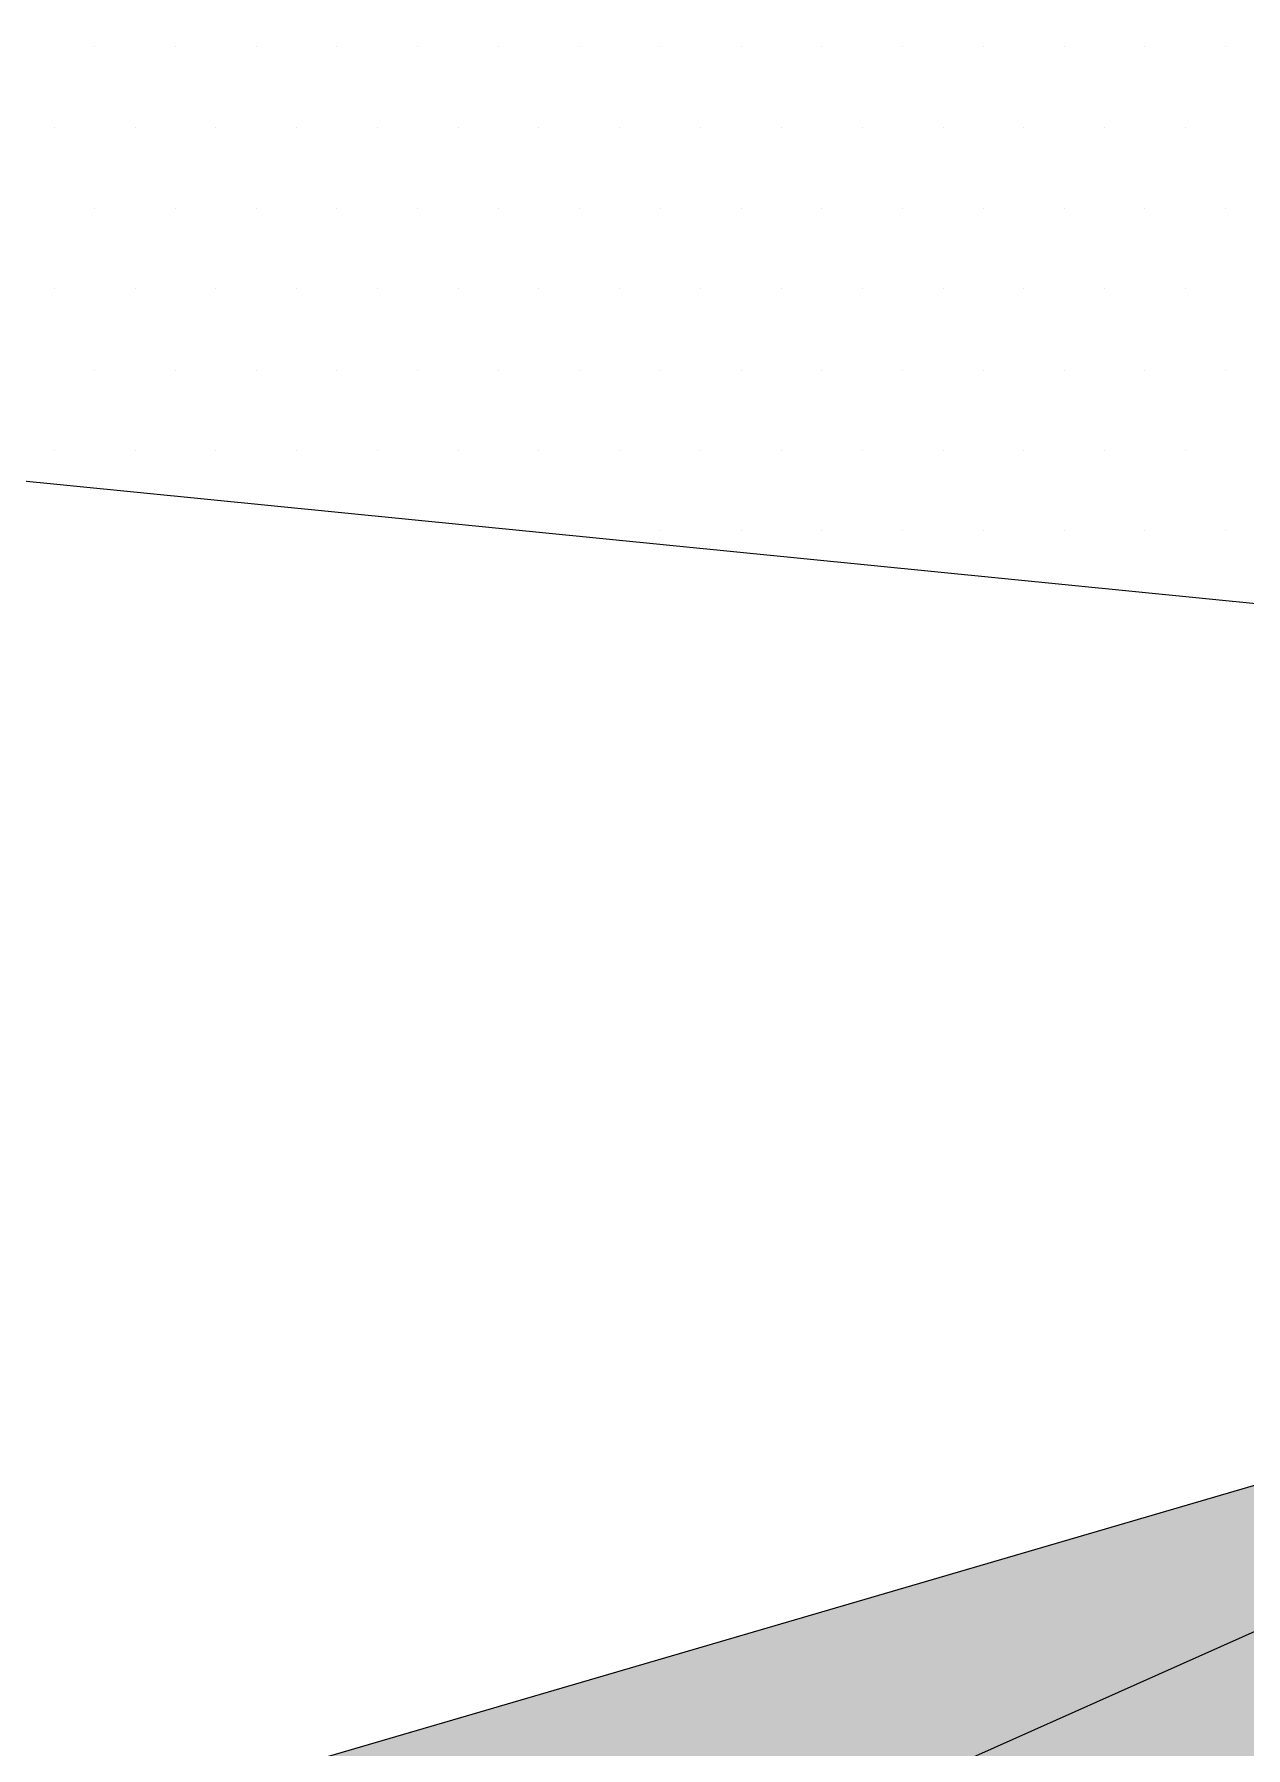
# Paper-space layout 'Layout1' of a CAD drawing. Extents: x -43 to 2298, y -18 to 768.
# Drawn here: x 374.303 to 375.679, y 425.827 to 427.772 of the extents above; entities that cross this region are included whole.
import ezdxf

# ---------------------------------------------------------------- set-up
doc = ezdxf.new("R2010")
doc.units = 0
doc.header["$LTSCALE"] = 2
doc.linetypes.add('CACHEX2', pattern=[0.75, 0.5, -0.25])
doc.layers.add('CARTOUCHE', color=7, linetype='Continuous')
doc.layers.add('LOGO', color=7, linetype='Continuous')

# ---------------------------------------------------------------- blocks, each defined once
blk = doc.blocks.new('A$C715108E3')
at = {"layer": 'LOGO', "color": 131}
for p, q in [((2.9143, -4.7997), (2.9143, -4.7997)), ((3.0061, -4.7997), (3.0061, -4.7997)), ((3.0979, -4.7997), (3.0979, -4.7997)), ((3.1896, -4.7997), (3.1896, -4.7997)), ((3.2816, -4.7997), (3.2816, -4.7997)), ((3.3734, -4.7997), (3.3734, -4.7997)), ((3.4653, -4.7997), (3.4653, -4.7997)), ((3.5565, -4.7997), (3.5565, -4.7997)), ((3.6486, -4.7997), (3.6486, -4.7997)), ((3.7404, -4.7997), (3.7404, -4.7997)), ((3.8317, -4.7997), (3.8317, -4.7997)), ((3.9237, -4.7997), (3.9237, -4.7997)), ((4.0155, -4.7997), (4.0155, -4.7997)), ((4.107, -4.7997), (4.107, -4.7997)), ((4.1986, -4.7997), (4.1986, -4.7997)), ((2.8687, -4.892), (2.8687, -4.892)), ((2.9608, -4.892), (2.9608, -4.892)), ((3.0518, -4.892), (3.0518, -4.892)), ((3.1439, -4.892), (3.1439, -4.892)), ((3.2359, -4.892), (3.2359, -4.892)), ((3.3277, -4.892), (3.3277, -4.892)), ((3.4188, -4.892), (3.4188, -4.892)), ((3.5108, -4.892), (3.5108, -4.892)), ((3.6028, -4.892), (3.6028, -4.892)), ((3.6941, -4.892), (3.6941, -4.892)), ((3.7861, -4.892), (3.7861, -4.892)), ((3.878, -4.892), (3.878, -4.892)), ((3.9694, -4.892), (3.9694, -4.892)), ((4.0612, -4.892), (4.0612, -4.892)), ((4.1531, -4.892), (4.1531, -4.892)), ((2.9143, -4.9833), (2.9143, -4.9833)), ((3.0061, -4.9833), (3.0061, -4.9833)), ((3.0979, -4.9833), (3.0979, -4.9833)), ((3.1896, -4.9833), (3.1896, -4.9833)), ((3.2816, -4.9833), (3.2816, -4.9833)), ((3.3734, -4.9833), (3.3734, -4.9833)), ((3.4653, -4.9833), (3.4653, -4.9833)), ((3.5565, -4.9833), (3.5565, -4.9833)), ((3.6486, -4.9833), (3.6486, -4.9833)), ((3.7404, -4.9833), (3.7404, -4.9833)), ((3.8317, -4.9833), (3.8317, -4.9833)), ((3.9237, -4.9833), (3.9237, -4.9833)), ((4.0155, -4.9833), (4.0155, -4.9833)), ((4.107, -4.9833), (4.107, -4.9833)), ((4.1986, -4.9833), (4.1986, -4.9833)), ((2.8687, -5.0748), (2.8687, -5.0748)), ((2.9608, -5.0748), (2.9608, -5.0748)), ((3.0518, -5.0748), (3.0518, -5.0748)), ((3.1439, -5.0748), (3.1439, -5.0748)), ((3.2359, -5.0748), (3.2359, -5.0748)), ((3.3277, -5.0748), (3.3277, -5.0748)), ((3.4188, -5.0748), (3.4188, -5.0748)), ((3.5108, -5.0748), (3.5108, -5.0748)), ((3.6028, -5.0748), (3.6028, -5.0748)), ((3.6941, -5.0748), (3.6941, -5.0748)), ((3.7861, -5.0748), (3.7861, -5.0748)), ((3.878, -5.0748), (3.878, -5.0748)), ((3.9694, -5.0748), (3.9694, -5.0748)), ((4.0612, -5.0748), (4.0612, -5.0748)), ((4.1531, -5.0748), (4.1531, -5.0748)), ((2.9143, -5.1674), (2.9143, -5.1674)), ((3.0061, -5.1674), (3.0061, -5.1674)), ((3.0979, -5.1674), (3.0979, -5.1674)), ((3.1896, -5.1674), (3.1896, -5.1674)), ((3.2816, -5.1674), (3.2816, -5.1674)), ((3.3734, -5.1674), (3.3734, -5.1674)), ((3.4653, -5.1674), (3.4653, -5.1674)), ((3.5565, -5.1674), (3.5565, -5.1674)), ((3.6486, -5.1674), (3.6486, -5.1674)), ((3.7404, -5.1674), (3.7404, -5.1674)), ((3.8317, -5.1674), (3.8317, -5.1674)), ((3.9237, -5.1674), (3.9237, -5.1674)), ((4.0155, -5.1674), (4.0155, -5.1674)), ((4.107, -5.1674), (4.107, -5.1674)), ((4.1986, -5.1674), (4.1986, -5.1674)), ((2.8687, -5.2586), (2.8687, -5.2586)), ((2.9608, -5.2586), (2.9608, -5.2586)), ((3.0518, -5.2586), (3.0518, -5.2586)), ((3.1439, -5.2586), (3.1439, -5.2586)), ((3.2359, -5.2586), (3.2359, -5.2586)), ((3.3277, -5.2586), (3.3277, -5.2586)), ((3.4188, -5.2586), (3.4188, -5.2586)), ((3.5108, -5.2586), (3.5108, -5.2586)), ((3.6028, -5.2586), (3.6028, -5.2586)), ((3.6941, -5.2586), (3.6941, -5.2586)), ((3.7861, -5.2586), (3.7861, -5.2586)), ((3.878, -5.2586), (3.878, -5.2586)), ((3.9694, -5.2586), (3.9694, -5.2586)), ((4.0612, -5.2586), (4.0612, -5.2586)), ((4.1531, -5.2586), (4.1531, -5.2586)), ((3.4049, -5.3499), (3.4049, -5.3499)), ((3.4653, -5.3499), (3.4653, -5.3499)), ((3.5565, -5.3499), (3.5565, -5.3499)), ((3.6486, -5.3499), (3.6486, -5.3499)), ((3.7404, -5.3499), (3.7404, -5.3499)), ((3.8317, -5.3499), (3.8317, -5.3499)), ((3.9237, -5.3499), (3.9237, -5.3499)), ((4.0155, -5.3499), (4.0155, -5.3499)), ((4.107, -5.3499), (4.107, -5.3499)), ((4.1986, -5.3499), (4.1986, -5.3499))]:
    blk.add_line(p, q, dxfattribs=at)
blk.add_lwpolyline([(-1.8895, -11.7452), (-0.5622, -9.8309), (1.2247, -9.9595), (2.246, -8.4278), (1.0713, -8.3007), (1.531, -6.8464), (-0.2811, -6.6172), (-1.43, -8.4029), (-1.379, -8.0709), (-3.7783, -7.7906), (-1.5572, -4.8561), (4.8497, -5.4935), (3.9051, -3.7588)], dxfattribs=at)
blk = doc.blocks.new('A$C581E6685')
at = {"layer": 'LOGO'}
for color, points in [(142, [(-45.3965, 37.4846), (-39.5666, 28.8703), (-39.344, 28.5414), (-39.8519, 24.2064), (-36.9477, 25.4853), (-26.3566, 30.2032), (-36.1863, 24.0789), (-38.2746, 22.2236), (-38.1337, 21.2132), (-33.6363, 11.1845), (-39.5393, 21.4709), (-40.6525, 23.2405), (-42.0615, 23.3525), (-53.1072, 18.3767), (-43.3972, 24.4856), (-40.4756, 26.2259), (-40.684, 26.8894)]), (140, [(-45.3965, 37.4846), (-41.9745, 25.9278), (-41.7809, 23.8865), (-42.0615, 23.3525), (-44.9268, 21.9767), (-53.1072, 18.3767), (-40.8028, 21.6905), (-39.5666, 22.0268), (-38.2746, 22.2236), (-38.1337, 21.2132), (-33.6363, 11.1845), (-36.0802, 21.4612), (-37.3405, 24.3346), (-37.4251, 24.9804), (-36.9477, 25.4853), (-26.3566, 30.2032), (-37.8747, 26.8339), (-39.7286, 26.4119), (-40.3751, 26.6371), (-40.684, 26.8894)])]:
    blk.add_hatch(color=color, dxfattribs=at).paths.add_polyline_path(points)
at = {"layer": 'LOGO', "color": 142}
blk.add_lwpolyline([(-45.3965, 37.4846), (-39.3434, 28.5414), (-39.8519, 24.2064), (-36.9477, 25.4853), (-26.3566, 30.2032), (-36.1857, 24.0789), (-38.2739, 22.2236), (-38.1337, 21.2132), (-33.6358, 11.1845), (-39.5393, 21.4709), (-40.6518, 23.2405), (-42.0615, 23.3525), (-53.1072, 18.3767), (-43.3964, 24.4856), (-40.4756, 26.2259), (-40.6836, 26.8894)], close=True, dxfattribs=at)
at = {"layer": 'LOGO', "color": 140}
blk.add_lwpolyline([(-45.3965, 37.4846), (-41.9745, 25.9278), (-41.7804, 23.8865), (-42.0615, 23.3525), (-44.9268, 21.9767), (-53.1072, 18.3767), (-40.8028, 21.6905), (-39.5666, 22.0268), (-38.2739, 22.2236), (-38.1337, 21.2132), (-33.6358, 11.1845), (-36.0802, 21.4612), (-37.3405, 24.3346), (-37.4251, 24.9804), (-36.9477, 25.4853), (-26.3566, 30.2032), (-37.8741, 26.8339), (-39.7286, 26.4119), (-40.3748, 26.6371), (-40.6836, 26.8894)], close=True, dxfattribs=at)
at = {"layer": 'LOGO', "color": 32, "linetype": 'CACHEX2', "ltscale": 1.5}
blk.add_ellipse((-38.0538, 23.8138), major_axis=(-19.0311, -3.534), ratio=0.590567, dxfattribs=at)
at = {"layer": 'LOGO', "color": 32}
blk.add_ellipse((-37.6144, 23.8499), major_axis=(-13.5768, -4.2839), ratio=0.791971, dxfattribs=at)
at = {"layer": 'CARTOUCHE'}
blk.add_blockref('A$C715108E3', (-31.6739, 36.3189), dxfattribs=at)

psp = doc.layouts.get("Layout1")

# ---------------------------------------------------------------- block references
at = {"layer": 'LOGO'}
psp.add_blockref('A$C581E6685', (403.1308, 396.2391), dxfattribs=at)

doc.saveas('drawing.dxf')
